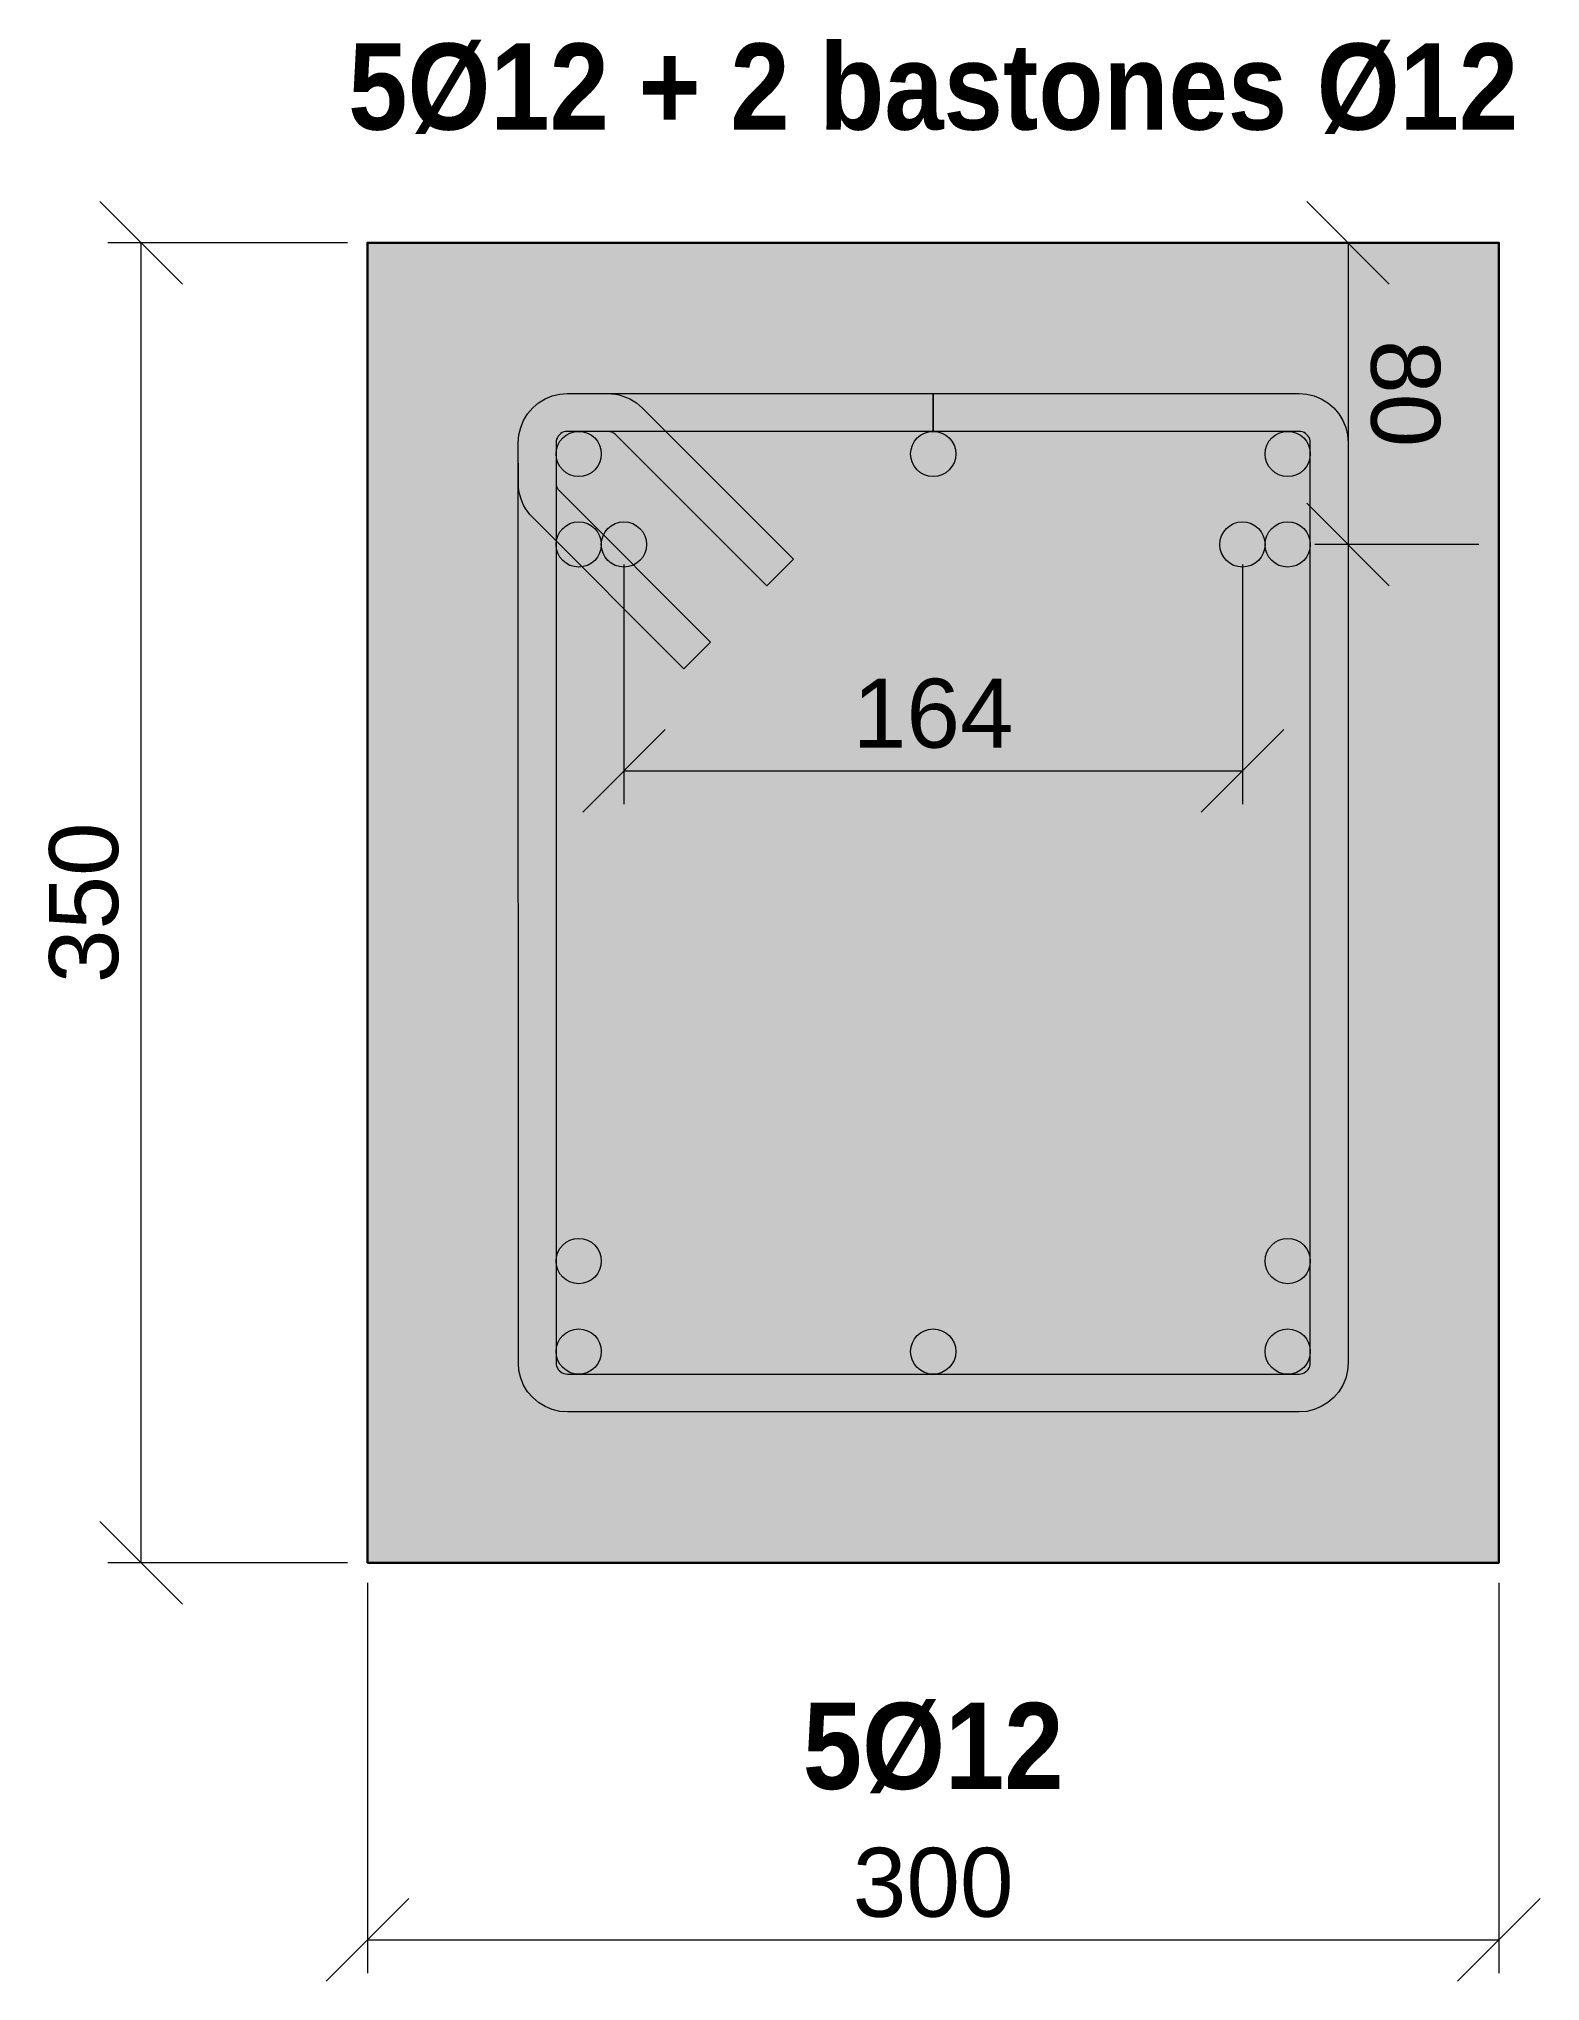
# Model space of a CAD drawing. Header units: millimetres. Extents: x -237 to 161, y -111 to 404.
import ezdxf
from ezdxf.enums import TextEntityAlignment as Align

# ---------------------------------------------------------------- set-up
doc = ezdxf.new("R2010")
doc.units = ezdxf.units.MM
doc.header["$LTSCALE"] = 10
for name, color, linetype, lineweight, true_color in [('COTAS', 27, 'Continuous', 15, 0x333333), ('G-r_bas', 34, 'Continuous', 18, 0x7e3a06), ('G-r_bm1', 156, 'Continuous', 18, 0x0e2f44), ('G-r_conc', 252, 'Continuous', 30, 0x6b6b6b), ('G-r_tieS', 217, 'Continuous', 18, 0x4a235a), ('T-bsm', 156, 'Continuous', 18, 0x0e2f44)]:
    doc.layers.add(name, color=color, linetype=linetype, lineweight=lineweight, true_color=true_color)
doc.styles.add('ESTANDAR', font='arial.ttf')
doc.styles.add('NEGRITA', font='arialbd.ttf')
doc.dimstyles.new('COTAS_1-10', dxfattribs={"dimscale": 10, "dimtxt": 1.8288, "dimasz": 2, "dimexe": 0.881944, "dimexo": 0.529167, "dimgap": 0.6, "dimtad": 1, "dimdec": 0, "dimtxsty": 'ESTANDAR', "dimtsz": 1.094317, "dimcen": 2.5, "dimclrd": 8, "dimclre": 8, "dimclrt": 250, "dimazin": 3, "dimtfac": 1, "dimtmove": 0, "dimatfit": 3, "dimlwd": 15, "dimlwe": 13})

msp = doc.modelspace()

# ---------------------------------------------------------------- hatches: boundary and pattern name
at = {"layer": 'G-r_bas', "true_color": 0xe67e22}
h = msp.add_hatch(color=7, dxfattribs=at)
edge = h.paths.add_edge_path()
edge.add_arc((-82, 270), 6, 0, 360)
h = msp.add_hatch(color=7, dxfattribs=at)
edge = h.paths.add_edge_path()
edge.add_arc((82, 270), 6, 0, 360)
at = {"layer": 'G-r_bm1', "true_color": 0x1a5276}
h = msp.add_hatch(color=7, dxfattribs=at)
edge = h.paths.add_edge_path()
edge.add_arc((-94, 294), 6, 0, 360)
h = msp.add_hatch(color=7, dxfattribs=at)
edge = h.paths.add_edge_path()
edge.add_arc((0, 294), 6, 0, 360)
h = msp.add_hatch(color=7, dxfattribs=at)
edge = h.paths.add_edge_path()
edge.add_arc((94, 294), 6, 0, 360)
h = msp.add_hatch(color=7, dxfattribs=at)
edge = h.paths.add_edge_path()
edge.add_arc((-94, 270), 6, 0, 360)
h = msp.add_hatch(color=7, dxfattribs=at)
edge = h.paths.add_edge_path()
edge.add_arc((94, 270), 6, 0, 360)
h = msp.add_hatch(color=7, dxfattribs=at)
edge = h.paths.add_edge_path()
edge.add_arc((-94, 80), 6, 0, 360)
h = msp.add_hatch(color=7, dxfattribs=at)
edge = h.paths.add_edge_path()
edge.add_arc((94, 80), 6, 0, 360)
h = msp.add_hatch(color=7, dxfattribs=at)
edge = h.paths.add_edge_path()
edge.add_arc((-94, 56), 6, 0, 360)
h = msp.add_hatch(color=7, dxfattribs=at)
edge = h.paths.add_edge_path()
edge.add_arc((0, 56), 6, 0, 360)
h = msp.add_hatch(color=7, dxfattribs=at)
edge = h.paths.add_edge_path()
edge.add_arc((94, 56), 6, 0, 360)
at = {"layer": 'G-r_conc', "true_color": 0xf5f3ef}
msp.add_hatch(color=7, dxfattribs=at).paths.add_polyline_path([(-150, 0), (150, 0), (150, 350), (-150, 350)])
at = {"layer": 'G-r_tieS', "true_color": 0x9059a7}
for points in [[(-44.11, 259.04), (-84.19, 299.12), (-84.37, 299.28), (-84.55, 299.42), (-84.75, 299.55), (-84.95, 299.67), (-85.17, 299.77), (-85.39, 299.85), (-85.61, 299.91), (-85.85, 299.96), (-86.08, 299.99), (-86.32, 300), (-96.96, 300), (-97.47, 299.95), (-97.92, 299.84), (-98.35, 299.66), (-98.75, 299.41), (-99.11, 299.11), (-99.41, 298.75), (-99.66, 298.35), (-99.84, 297.92), (-99.95, 297.47), (-99.98, 297), (-100, 53), (-99.95, 52.53), (-99.84, 52.08), (-99.66, 51.65), (-99.41, 51.25), (-99.11, 50.89), (-98.75, 50.59), (-98.35, 50.34), (-97.92, 50.16), (-97.47, 50.05), (-97, 50.02), (97, 50), (97.47, 50.05), (97.92, 50.16), (98.35, 50.34), (98.75, 50.59), (99.11, 50.89), (99.41, 51.25), (99.66, 51.65), (99.84, 52.08), (99.95, 52.53), (99.98, 53), (100, 297), (99.95, 297.47), (99.84, 297.92), (99.66, 298.35), (99.41, 298.75), (99.11, 299.11), (98.75, 299.41), (98.35, 299.66), (97.92, 299.84), (97.47, 299.95), (96.99, 299.98), (0, 300), (0, 310), (97.01, 310.02), (99.04, 309.86), (101.02, 309.38), (102.91, 308.6), (104.65, 307.53), (106.2, 306.2), (107.53, 304.65), (108.6, 302.91), (109.38, 301.02), (109.86, 299.04), (110, 297), (110.02, 53), (109.86, 50.96), (109.38, 48.98), (108.6, 47.09), (107.53, 45.35), (106.2, 43.8), (104.65, 42.47), (102.91, 41.4), (101.02, 40.62), (99.04, 40.14), (97, 40), (-97, 39.98), (-99.04, 40.14), (-101.02, 40.62), (-102.91, 41.4), (-104.65, 42.47), (-106.2, 43.8), (-107.53, 45.35), (-108.6, 47.09), (-109.38, 48.98), (-109.86, 50.96), (-110, 53), (-110.02, 297), (-109.86, 299.04), (-109.38, 301.02), (-108.6, 302.91), (-107.53, 304.65), (-106.2, 306.2), (-104.65, 307.53), (-102.91, 308.6), (-101.02, 309.38), (-99.04, 309.86), (-97.04, 310), (-86.3, 310), (-85.29, 309.96), (-84.28, 309.84), (-83.28, 309.64), (-82.3, 309.37), (-81.34, 309.01), (-80.41, 308.59), (-79.52, 308.09), (-78.67, 307.52), (-77.87, 306.89), (-77.12, 306.19), (-37.04, 266.11)], [(0, 300), (-96.99, 300), (-97.47, 299.95), (-97.92, 299.84), (-98.35, 299.66), (-98.75, 299.41), (-99.11, 299.11), (-99.41, 298.75), (-99.66, 298.35), (-99.84, 297.92), (-99.95, 297.47), (-99.99, 296.96), (-100, 286.32), (-99.99, 286.08), (-99.96, 285.85), (-99.91, 285.61), (-99.85, 285.39), (-99.77, 285.17), (-99.67, 284.95), (-99.55, 284.75), (-99.42, 284.55), (-99.28, 284.37), (-99.12, 284.19), (-59.04, 244.11), (-66.11, 237.04), (-106.2, 277.12), (-106.89, 277.87), (-107.52, 278.67), (-108.09, 279.52), (-108.59, 280.41), (-109.01, 281.34), (-109.37, 282.3), (-109.64, 283.28), (-109.84, 284.28), (-109.96, 285.29), (-110, 286.3), (-110.01, 297.04), (-109.86, 299.04), (-109.38, 301.02), (-108.6, 302.91), (-107.53, 304.65), (-106.2, 306.2), (-104.65, 307.53), (-102.91, 308.6), (-101.02, 309.38), (-99.04, 309.86), (-97.01, 310), (0, 310)]]:
    msp.add_hatch(color=7, dxfattribs=at).paths.add_polyline_path(points)

# ---------------------------------------------------------------- linework, layer by layer
at = {"layer": 'G-r_bas'}
for centre in [(-82, 270), (82, 270)]:
    msp.add_circle(centre, 6, dxfattribs=at)
at = {"layer": 'G-r_bm1'}
for centre in [(-94, 294), (0, 294), (94, 294), (-94, 270), (94, 270), (-94, 80), (94, 80), (-94, 56), (0, 56), (94, 56)]:
    msp.add_circle(centre, 6, dxfattribs=at)
at = {"layer": 'G-r_conc'}
msp.add_lwpolyline([(-150, 0), (150, 0), (150, 350), (-150, 350)], close=True, dxfattribs=at)
at = {"layer": 'G-r_tieS'}
for points in [[(-44.11, 259.04), (-84.19, 299.12), (-84.37, 299.28), (-84.55, 299.42), (-84.75, 299.55), (-84.95, 299.67), (-85.17, 299.77), (-85.39, 299.85), (-85.61, 299.91), (-85.85, 299.96), (-86.08, 299.99), (-86.32, 300), (-96.96, 300), (-97.47, 299.95), (-97.92, 299.84), (-98.35, 299.66), (-98.75, 299.41), (-99.11, 299.11), (-99.41, 298.75), (-99.66, 298.35), (-99.84, 297.92), (-99.95, 297.47), (-99.98, 297), (-100, 53), (-99.95, 52.53), (-99.84, 52.08), (-99.66, 51.65), (-99.41, 51.25), (-99.11, 50.89), (-98.75, 50.59), (-98.35, 50.34), (-97.92, 50.16), (-97.47, 50.05), (-97, 50.02), (97, 50), (97.47, 50.05), (97.92, 50.16), (98.35, 50.34), (98.75, 50.59), (99.11, 50.89), (99.41, 51.25), (99.66, 51.65), (99.84, 52.08), (99.95, 52.53), (99.98, 53), (100, 297), (99.95, 297.47), (99.84, 297.92), (99.66, 298.35), (99.41, 298.75), (99.11, 299.11), (98.75, 299.41), (98.35, 299.66), (97.92, 299.84), (97.47, 299.95), (96.99, 299.98), (0, 300), (0, 310), (97.01, 310.02), (99.04, 309.86), (101.02, 309.38), (102.91, 308.6), (104.65, 307.53), (106.2, 306.2), (107.53, 304.65), (108.6, 302.91), (109.38, 301.02), (109.86, 299.04), (110, 297), (110.02, 53), (109.86, 50.96), (109.38, 48.98), (108.6, 47.09), (107.53, 45.35), (106.2, 43.8), (104.65, 42.47), (102.91, 41.4), (101.02, 40.62), (99.04, 40.14), (97, 40), (-97, 39.98), (-99.04, 40.14), (-101.02, 40.62), (-102.91, 41.4), (-104.65, 42.47), (-106.2, 43.8), (-107.53, 45.35), (-108.6, 47.09), (-109.38, 48.98), (-109.86, 50.96), (-110, 53), (-110.02, 297), (-109.86, 299.04), (-109.38, 301.02), (-108.6, 302.91), (-107.53, 304.65), (-106.2, 306.2), (-104.65, 307.53), (-102.91, 308.6), (-101.02, 309.38), (-99.04, 309.86), (-97.04, 310), (-86.3, 310), (-85.29, 309.96), (-84.28, 309.84), (-83.28, 309.64), (-82.3, 309.37), (-81.34, 309.01), (-80.41, 308.59), (-79.52, 308.09), (-78.67, 307.52), (-77.87, 306.89), (-77.12, 306.19), (-37.04, 266.11)], [(0, 300), (-96.99, 300), (-97.47, 299.95), (-97.92, 299.84), (-98.35, 299.66), (-98.75, 299.41), (-99.11, 299.11), (-99.41, 298.75), (-99.66, 298.35), (-99.84, 297.92), (-99.95, 297.47), (-99.99, 296.96), (-100, 286.32), (-99.99, 286.08), (-99.96, 285.85), (-99.91, 285.61), (-99.85, 285.39), (-99.77, 285.17), (-99.67, 284.95), (-99.55, 284.75), (-99.42, 284.55), (-99.28, 284.37), (-99.12, 284.19), (-59.04, 244.11), (-66.11, 237.04), (-106.2, 277.12), (-106.89, 277.87), (-107.52, 278.67), (-108.09, 279.52), (-108.59, 280.41), (-109.01, 281.34), (-109.37, 282.3), (-109.64, 283.28), (-109.84, 284.28), (-109.96, 285.29), (-110, 286.3), (-110.01, 297.04), (-109.86, 299.04), (-109.38, 301.02), (-108.6, 302.91), (-107.53, 304.65), (-106.2, 306.2), (-104.65, 307.53), (-102.91, 308.6), (-101.02, 309.38), (-99.04, 309.86), (-97.01, 310), (0, 310)]]:
    msp.add_lwpolyline(points, close=True, dxfattribs=at)

# ---------------------------------------------------------------- texts
at = {"layer": 'T-bsm', "color": 156, "true_color": 0x0e2f44, "style": 'NEGRITA', "width": 0.885}
for s, p in [('5Ø12 + 2 bastones Ø12', (0, 380)), ('5Ø12', (0, -60))]:
    msp.add_text(s, height=22.86, dxfattribs=at).set_placement(p, align=Align.CENTER)

# ---------------------------------------------------------------- dimensions: what is measured, and where the dimension line sits
at = {"layer": 'COTAS'}
for base, p1, p2, angle in [((-210, 0), (-150, 0), (-150, 350), 90), ((110, 350), (150, 350), (150, 270), 270)]:
    msp.add_linear_dim(base=base, p1=p1, p2=p2, angle=angle, dimstyle='COTAS_1-10', dxfattribs=at).render()
for base, p1, p2 in [((-82, 210), (-82, 270), (82, 270)), ((-150, -100), (-150, 0), (150, 0))]:
    msp.add_linear_dim(base=base, p1=p1, p2=p2, dimstyle='COTAS_1-10', dxfattribs=at).render()

doc.saveas('drawing.dxf')
